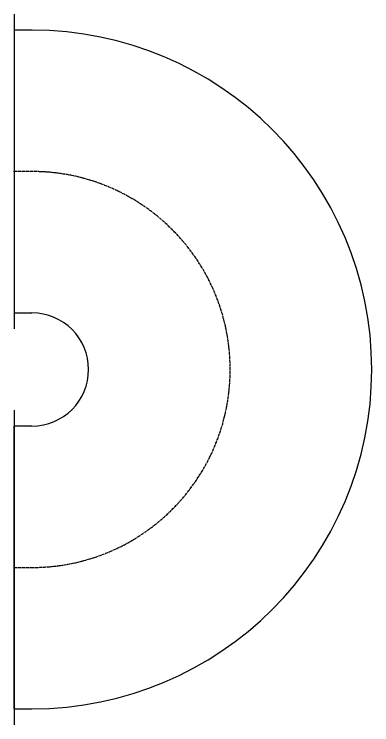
# Model space of a CAD drawing. Extents: x -20827274 to 1300756471, y -549375 to 3431892.
# Drawn here: x -20827274 to -20826264, y -171805 to -169795 of the extents above; entities that cross this region are included whole.
import ezdxf

# ---------------------------------------------------------------- set-up
doc = ezdxf.new("R2010")
doc.units = 0
doc.header["$LTSCALE"] = 10
doc.linetypes.add('CENTER2', pattern=[1.125, 0.75, -0.125, 0.125, -0.125])
for name, color, linetype in [('DUCT-排烟中心线', 5, 'CENTER2'), ('DUCT-排烟法兰', 4, 'Continuous'), ('DUCT-排烟管', 2, 'Continuous'), ('DUCT-排烟管端线', 4, 'Continuous')]:
    doc.layers.add(name, color=color, linetype=linetype)

msp = doc.modelspace()

# ---------------------------------------------------------------- linework, layer by layer
at = {"layer": 'DUCT-排烟中心线'}
for p, q in [((-20827223.6, -170240.4), (-20827273.6, -170240.4)), ((-20827273.7, -171360.4), (-20827223.7, -171360.4))]:
    msp.add_line(p, q, dxfattribs=at)
msp.add_arc((-20827223.7, -170800.4), 560, 269.9997, 89.9966, dxfattribs=at)
at = {"layer": 'DUCT-排烟法兰'}
for p, q in [((-20827273.7, -169795.4), (-20827273.8, -170685.4)), ((-20827273.8, -170915.4), (-20827273.8, -171805.4))]:
    msp.add_line(p, q, dxfattribs=at)
at = {"layer": 'DUCT-排烟法兰', "color": 18, "true_color": 0x000000}
for p in [(-20827273.8, -170240.4, 500), (-20827273.6, -170240.4, 500), (-20827273.9, -171360.4, 500), (-20827273.7, -171360.4, 500)]:
    msp.add_point(p, dxfattribs=at)
at = {"layer": 'DUCT-排烟管'}
for p, q in [((-20827223.6, -169840.4), (-20827273.6, -169840.4)), ((-20827273.7, -170640.4), (-20827223.7, -170640.4)), ((-20827223.7, -170960.4), (-20827273.7, -170960.4)), ((-20827273.7, -171760.4), (-20827223.7, -171760.4))]:
    msp.add_line(p, q, dxfattribs=at)
for radius in [960, 160]:
    msp.add_arc((-20827223.7, -170800.4), radius, 269.9997, 89.9966, dxfattribs=at)
at = {"layer": 'DUCT-排烟管', "color": 18, "true_color": 0x000000}
for p in [(-20827273.6, -170240.4, 500), (-20827273.7, -171360.4, 500)]:
    msp.add_point(p, dxfattribs=at)
at = {"layer": 'DUCT-排烟管端线'}
for p, q in [((-20827273.6, -169840.4), (-20827273.7, -170640.4)), ((-20827273.7, -171760.4), (-20827273.7, -170960.4))]:
    msp.add_line(p, q, dxfattribs=at)

doc.saveas('drawing.dxf')
